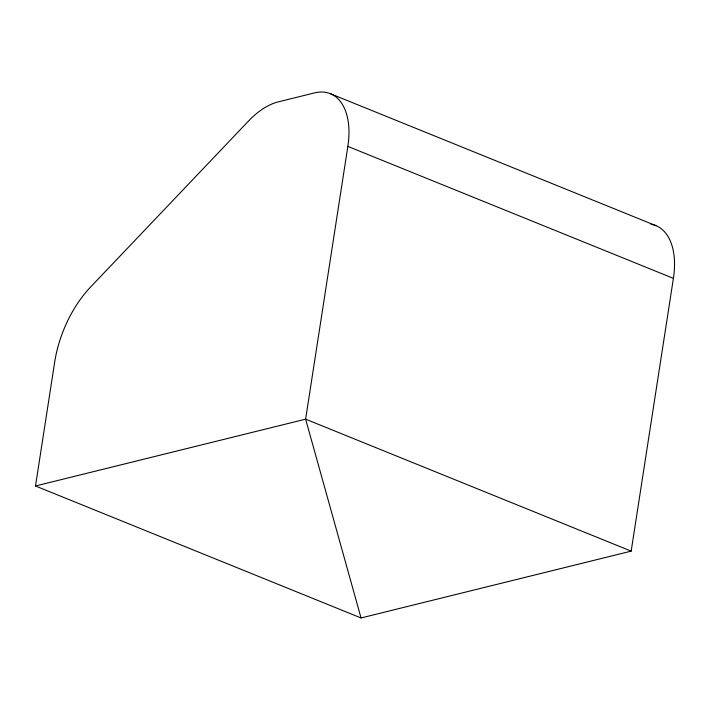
<?xml version="1.0" encoding="UTF-8"?>
<svg xmlns="http://www.w3.org/2000/svg" width="710" height="710" viewBox="0 0 710 710"><rect width="100%" height="100%" fill="white"/><g stroke="black" fill="none" stroke-linecap="round" stroke-linejoin="round"><path stroke-width="1.06" d="M35.5 485.986L54.688 362.073A87.25 49.735 -67.9 0 1 90.534 287.08L248.633 120.922A81.162 46.265 -67.9 0 1 278.355 101.85L314.557 92.895A68.417 39.006 -67.9 0 1 347.847 146.393L673.399 278.355L631.172 551.137L361.053 617.957L35.5 485.986L305.62 419.166L631.172 551.137M347.847 146.393L305.62 419.166L361.053 617.957M330.345 93.684L655.898 225.647M650.963 224.28A68.417 39.006 -67.9 0 1 673.399 278.355"/></g></svg>
